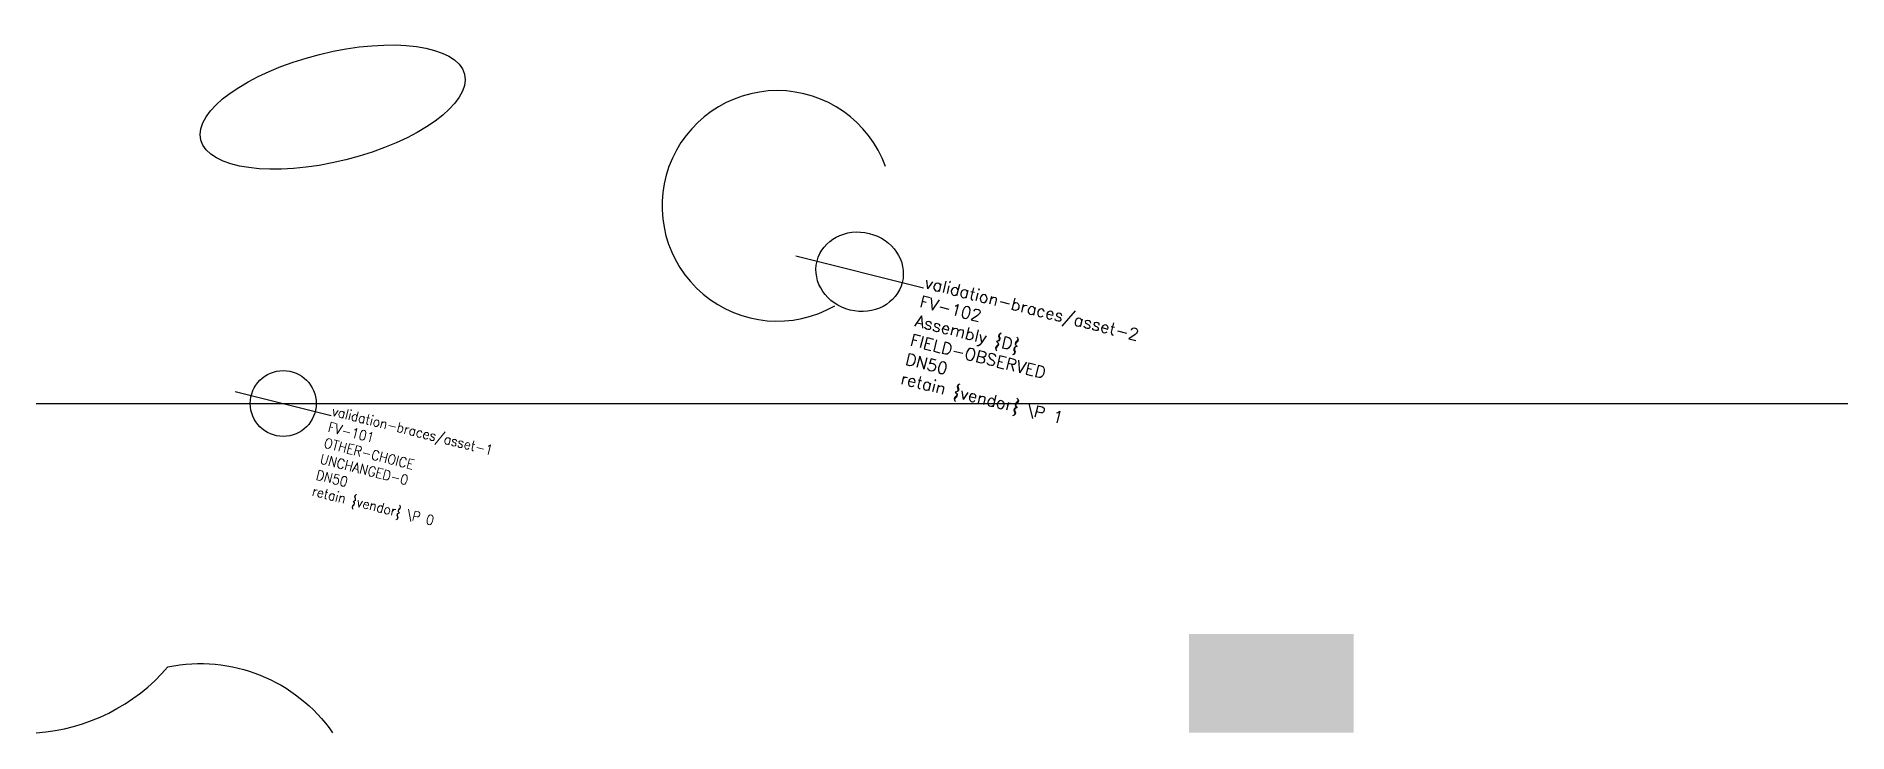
# Model space of a CAD drawing. Header units: metres. Extents: x 0 to 110, y 0 to 42.
import ezdxf

# ---------------------------------------------------------------- set-up
doc = ezdxf.new("R2010")
doc.units = ezdxf.units.M
doc.layers.add('LABEL', color=2, linetype='Continuous')
doc.layers.add('PIPE', color=3, linetype='Continuous')
doc.styles.add('textstyle3', font='')
doc.styles.add('textstyle4', font='', dxfattribs={"width": 1.111111})
doc.styles.get('textstyle3').set_extended_font_data('Standard')
doc.styles.get('textstyle4').set_extended_font_data('Standard')

# ---------------------------------------------------------------- blocks, each defined once
blk = doc.blocks.new('ASSET')
blk.add_line((-3, 0), (3, 0))
blk.add_circle((0, 0), 2)
at = {"layer": 'LABEL', "style": 'textstyle3'}
for tag, p in [('ICT_ID', (3, 0)), ('TAG', (3, -1)), ('MODEL', (3, -2)), ('SERIAL', (3, -3)), ('SIZE', (3, -4)), ('VENDOR_PRIVATE', (3, -5))]:
    blk.add_attdef(tag, p, '', height=0.6, dxfattribs=at)

msp = doc.modelspace()

# ---------------------------------------------------------------- hatches: boundary and pattern name
at = {"transparency": 33554687}
msp.add_hatch(color=5, dxfattribs=at).paths.add_polyline_path([(70, 0), (80, 0), (80, 6), (70, 6)], flags=0)

# ---------------------------------------------------------------- linework, layer by layer
msp.add_lwpolyline([(0, 0, 0.2), (8, 4, -0.3), (18, 0)], format="xyb")
msp.add_arc((45, 32), 7, 20, 300)
msp.add_ellipse((18, 38), major_axis=(8, 2), ratio=0.4)
at = {"layer": 'PIPE'}
msp.add_line((0, 20), (110, 20), dxfattribs=at)

# ---------------------------------------------------------------- block references
ref = msp.add_blockref('ASSET', (50, 28), dxfattribs=dict(at, xscale=1.333333333333333, yscale=1.2, rotation=346))
ref.add_attrib('ICT_ID', 'validation-braces/asset-2', (53.88, 27.03), dxfattribs={"layer": 'LABEL', "height": 0.72, "rotation": -14, "style": 'textstyle4', "width": 1.111111})
ref.add_attrib('TAG', 'FV-102', (53.59, 25.87), dxfattribs={"layer": 'LABEL', "height": 0.72, "rotation": -14, "style": 'textstyle4', "width": 1.111111})
ref.add_attrib('MODEL', 'Assembly {D}', (53.3, 24.7), dxfattribs={"layer": 'LABEL', "height": 0.72, "rotation": -14, "style": 'textstyle4', "width": 1.111111})
ref.add_attrib('SERIAL', 'FIELD-OBSERVED', (53.01, 23.54), dxfattribs={"layer": 'LABEL', "height": 0.72, "rotation": -14, "style": 'textstyle4', "width": 1.111111})
ref.add_attrib('SIZE', 'DN50', (52.72, 22.37), dxfattribs={"layer": 'LABEL', "height": 0.72, "rotation": -14, "style": 'textstyle4', "width": 1.111111})
ref.add_attrib('VENDOR_PRIVATE', 'retain {vendor} \\P 1', (52.43, 21.21), dxfattribs={"layer": 'LABEL', "height": 0.72, "rotation": -14, "style": 'textstyle4', "width": 1.111111})
at = {"layer": 'PIPE', "rotation": 346}
msp.add_blockref('ASSET', (15, 20), dxfattribs=at).add_auto_attribs({'ICT_ID': 'validation-braces/asset-1', 'TAG': 'FV-101', 'MODEL': 'OTHER-CHOICE', 'SERIAL': 'UNCHANGED-0', 'SIZE': 'DN50', 'VENDOR_PRIVATE': 'retain {vendor} \\P 0'})

doc.saveas('drawing.dxf')
